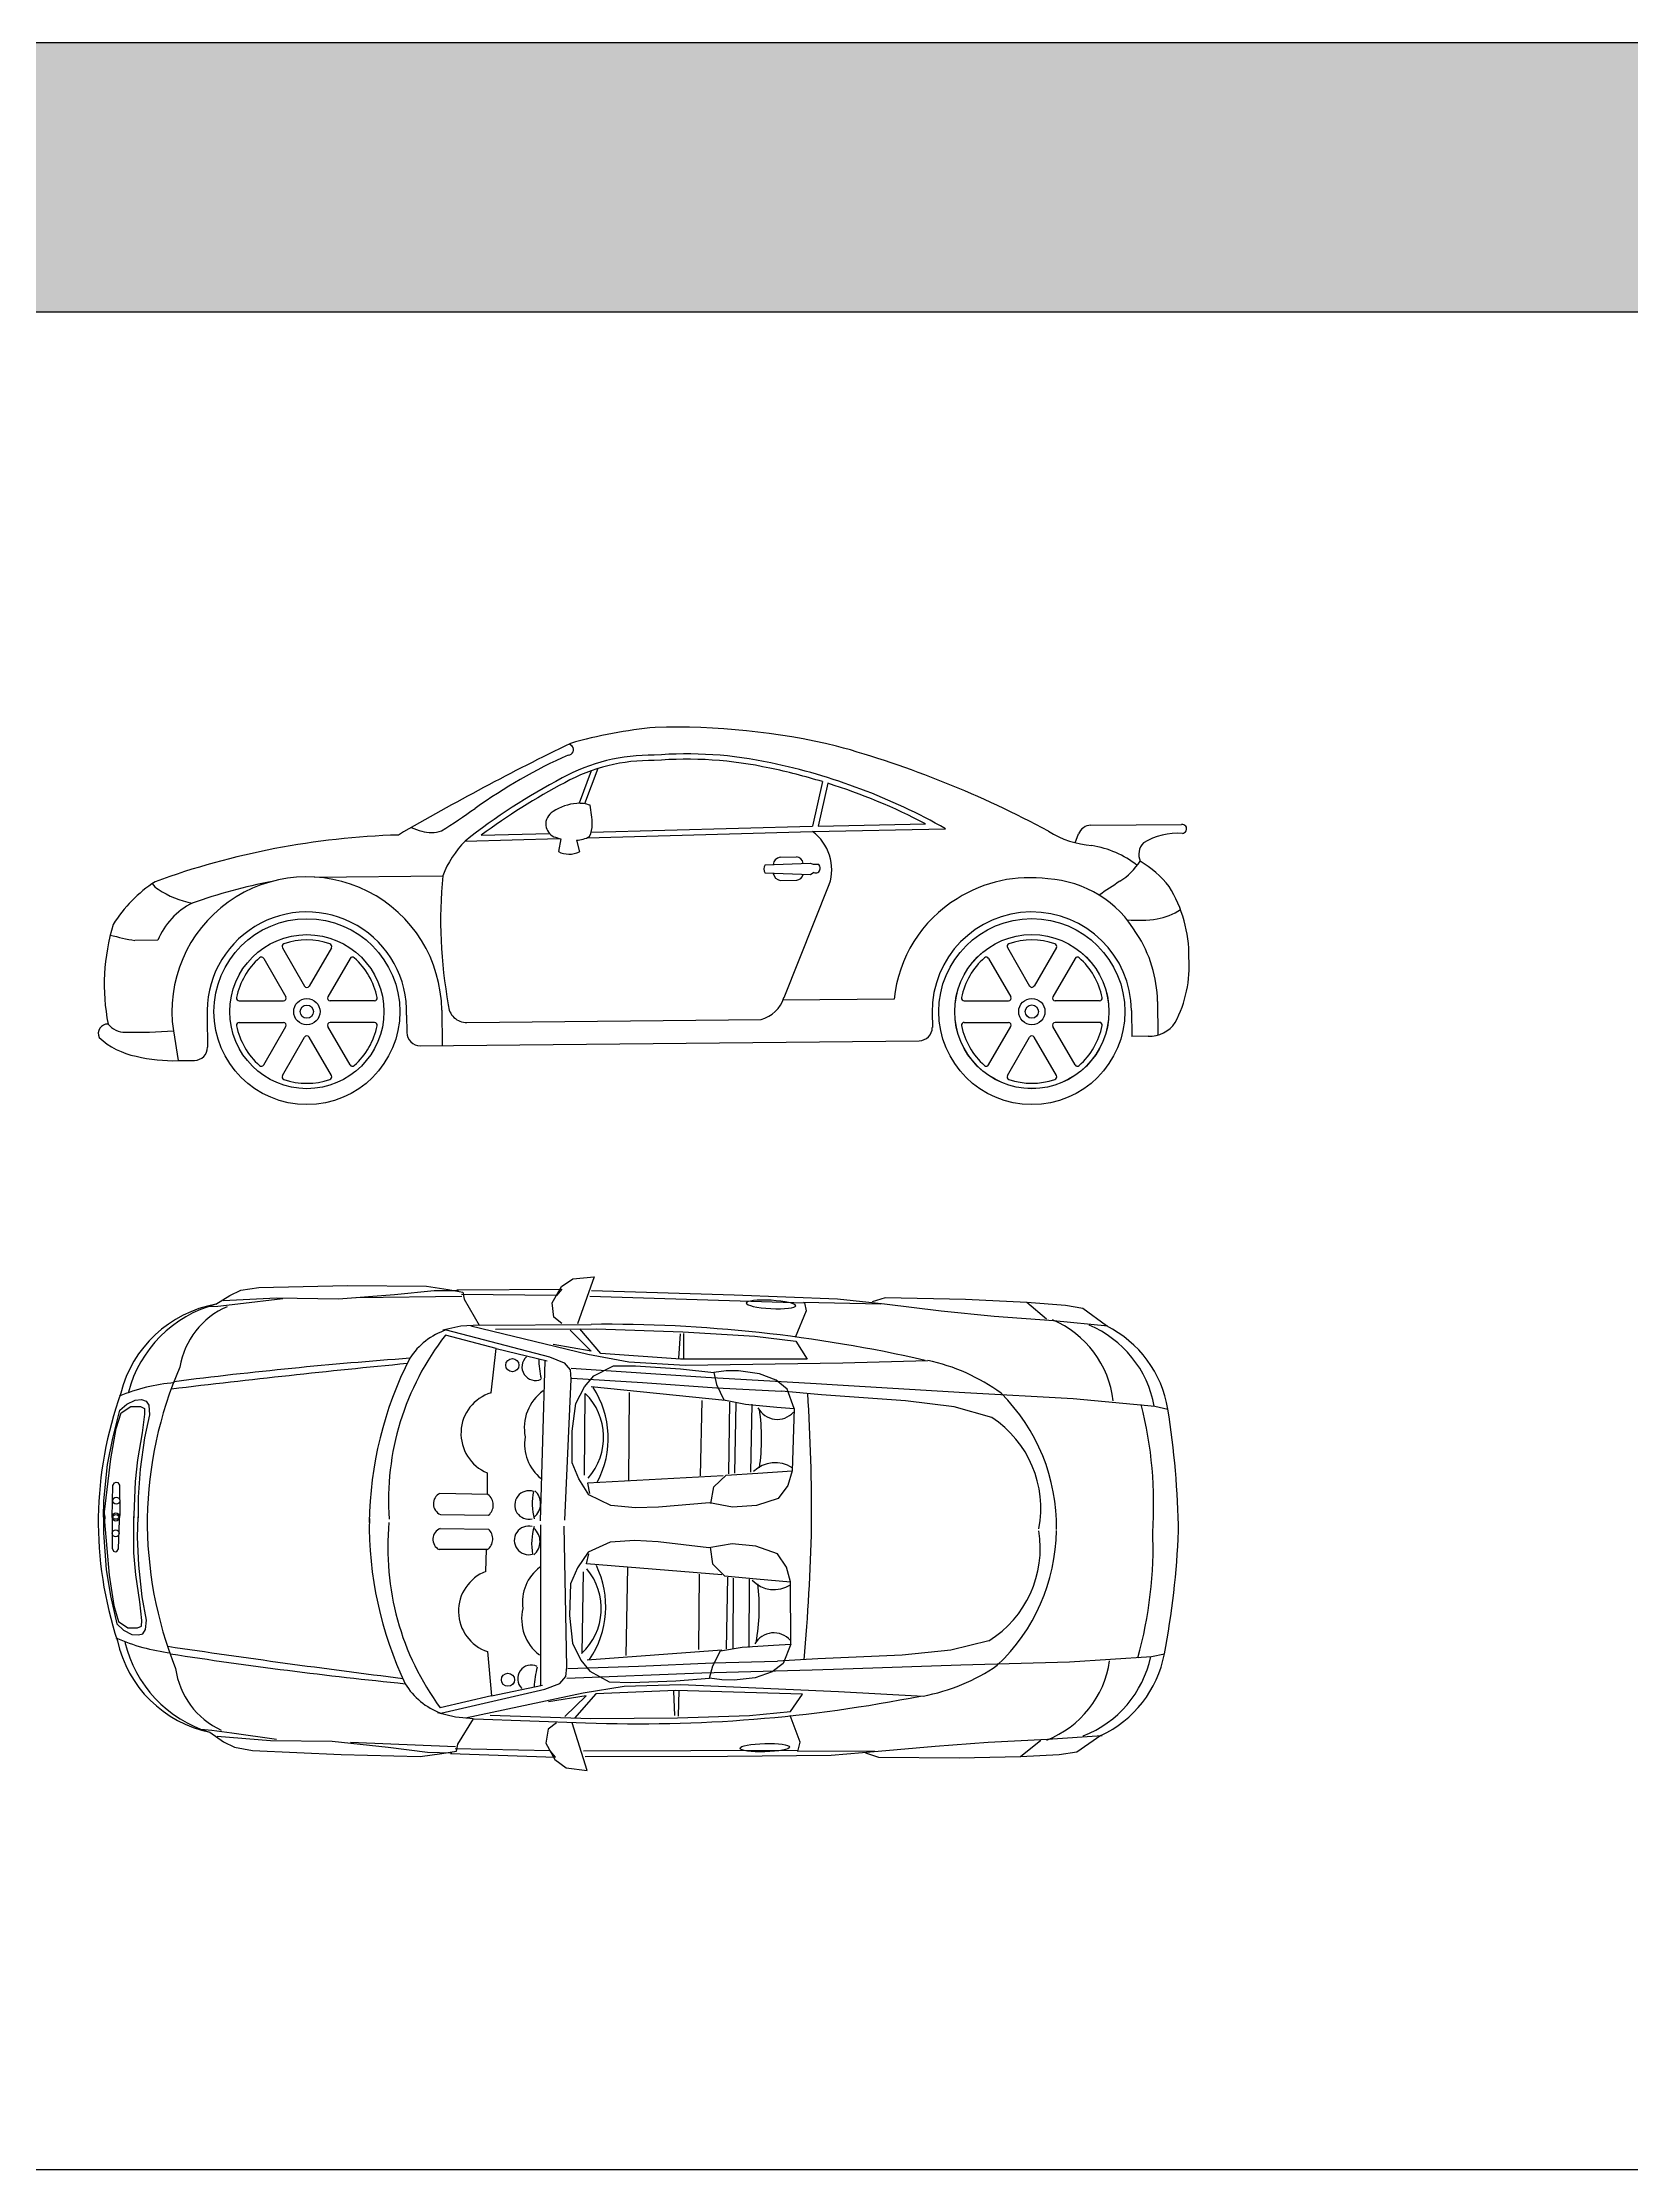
# Model space of a CAD drawing. Header units: millimetres. Extents: x 116290 to 180258, y 22146 to 121276.
# Drawn here: x 167901 to 174080, y 51699 to 59973 of the extents above; entities that cross this region are included whole.
import ezdxf

# ---------------------------------------------------------------- set-up
doc = ezdxf.new("R2010")
doc.units = ezdxf.units.MM
doc.layers.add('www.cad-blocks.net', color=7, linetype='Continuous')
doc.styles.get("Standard").update_dxf_attribs({"font": 'arial.ttf'})

# ---------------------------------------------------------------- blocks, each defined once
blk = doc.blocks.new('A$C3A0A137F')
for p, q in [((1801.6, 1882.3), (1845.6, 1912.7)), ((1845.6, 1912.7), (1928.3, 1921.1)), ((1928.3, 1921.1), (1864.1, 1737.2)), ((457.7, 1813.5), (511.5, 1848.5)), ((485.8, 1827.9), (693.4, 1838.2)), ((511.5, 1848.5), (554.4, 1869.1)), ((717.4, 1834.8), (542.4, 1814.2)), ((554.4, 1869.1), (624.8, 1879.3)), ((624.8, 1879.3), (969.6, 1886.2)), ((693.4, 1838.2), (933.6, 1834.8)), ((933.6, 1834.8), (1151.4, 1851.9)), ((969.6, 1886.2), (1276.7, 1884.5)), ((1413.9, 1843.4), (1005.6, 1838.2)), ((1151.4, 1851.9), (1305.8, 1867.4)), ((1276.7, 1884.5), (1360.7, 1870.8)), ((1305.8, 1867.4), (1400.2, 1867.4)), ((1360.7, 1870.8), (1417.3, 1860.5)), ((1394.5, 1869.7), (1803.3, 1872.7)), ((1782, 1848.3), (1412.8, 1851.4)), ((1417.3, 1860.5), (1422.5, 1833.1)), ((1422.5, 1833.1), (1480.8, 1732)), ((1764.5, 1819.9), (1801.6, 1882.3)), ((1803.3, 1872.7), (1782, 1848.3)), ((1911.4, 1845.2), (2746.1, 1819.9)), ((1918.2, 1867.1), (2472.4, 1850.2)), ((2472.4, 1850.2), (2874.5, 1835.1)), ((2741.9, 1822.2), (3043.4, 1815.6)), ((2874.5, 1835.1), (3056.8, 1815)), ((3059.7, 1838.6), (3009.6, 1823.8)), ((3372.2, 1832.7), (3059.7, 1838.6)), ((3611, 1820.9), (3372.2, 1832.7)), ((3761.3, 1809.1), (3611, 1820.9)), ((3687.6, 1756.1), (3611, 1820.9)), ((465.2, 1805.7), (422.3, 1803.9)), ((542.4, 1814.2), (465.2, 1805.7)), ((1771.2, 1764.2), (1764.5, 1819.9)), ((1803.3, 1738.9), (1771.2, 1764.2)), ((2752.9, 1787.8), (2710.6, 1684.8)), ((2746.1, 1819.9), (2752.9, 1787.8)), ((3056.8, 1815), (3277.9, 1788.5)), ((3277.9, 1788.5), (3484.2, 1767.9)), ((3484.2, 1767.9), (3714.1, 1750.2)), ((3714.1, 1750.2), (3926.4, 1729.6)), ((3829.1, 1797.3), (3761.3, 1809.1)), ((3920.5, 1729.6), (3829.1, 1797.3)), ((1410.5, 1728.5), (1340.1, 1713.1)), ((1547.8, 1641.7), (1349.9, 1693.2)), ((1353.1, 1714), (1755, 1609.3)), ((1480.8, 1732), (1410.5, 1728.5)), ((1449.4, 1729.5), (1904, 1619.7)), ((1483, 1732.5), (1916.2, 1735.6)), ((1544.8, 1716.9), (1936.8, 1718.6)), ((1916.5, 1630.8), (1769.5, 1657.8)), ((1835.4, 1713.5), (1916.5, 1630.8)), ((1953.7, 1622.4), (1872.6, 1718.6)), ((1936.8, 1718.6), (2273, 1706.8)), ((2262.9, 1698.3), (2256.1, 1603.8)), ((2273, 1706.8), (2553.5, 1689.9)), ((2276.4, 1700), (2276.4, 1600.5)), ((2553.5, 1689.9), (2712.3, 1669.7)), ((2712.3, 1669.7), (2756.2, 1600.5)), ((1527.8, 1469.6), (1547.8, 1641.7)), ((1547.8, 1641.7), (1745, 1594.3)), ((1720, 970.9), (1737.5, 1594.3)), ((1755, 1609.3), (1811.8, 1585.3)), ((1811.8, 1585.3), (1835.4, 1558.3)), ((1904, 1619.7), (2062.7, 1589.3)), ((1927.7, 1534.8), (2003.9, 1574.3)), ((2264.6, 1600.5), (1953.7, 1622.4)), ((2003.9, 1574.3), (2088.6, 1574.3)), ((2062.7, 1589.3), (2282.4, 1577.1)), ((2088.6, 1574.3), (2263.5, 1563)), ((2756.2, 1600.5), (2264.6, 1600.5)), ((2282.4, 1577.1), (2895.7, 1586.2)), ((2895.7, 1586.2), (3225.3, 1595.4)), ((1837.4, 1522), (1812.4, 973.4)), ((1835.4, 1558.3), (1837.4, 1522)), ((1838.8, 1565), (2362.6, 1529.6)), ((1842.2, 1526.2), (2115.9, 1509.3)), ((1857.2, 1427.7), (1891, 1492.6)), ((1891, 1492.6), (1927.7, 1534.8)), ((2438.4, 1439), (1916.4, 1492.6)), ((2115.9, 1509.3), (2404.8, 1489.1)), ((2263.5, 1563), (2393.3, 1548.9)), ((2362.6, 1529.6), (2791.7, 1505.9)), ((2441.3, 1554.6), (2393.3, 1548.9)), ((2393.3, 1548.9), (2404.6, 1501)), ((2404.6, 1501), (2432.8, 1441.8)), ((2489.2, 1554.6), (2441.3, 1554.6)), ((2571.1, 1543.3), (2489.2, 1554.6)), ((2636, 1517.9), (2571.1, 1543.3)), ((2678.3, 1484.1), (2636, 1517.9)), ((2791.7, 1505.9), (2874.5, 1500.9)), ((2874.5, 1500.9), (3369.2, 1470.5)), ((84.4, 1402), (110.7, 1425.6)), ((89.7, 1392), (127.2, 1415.6)), ((110.7, 1425.6), (143.4, 1441)), ((127.2, 1415.6), (164.6, 1415.6)), ((143.4, 1441), (168.8, 1442.8)), ((164.6, 1415.6), (180.3, 1407.7)), ((168.8, 1442.8), (186.1, 1437.4)), ((180.3, 1407.7), (180.3, 1386.1)), ((186.1, 1437.4), (196.1, 1421)), ((196.1, 1421), (198.8, 1383.9)), ((1843.1, 1320.6), (1857.2, 1427.7)), ((1891, 1148.7), (1893.9, 1467.2)), ((2063.2, 1126.1), (2066, 1470)), ((2342.5, 1145.9), (2348.1, 1439)), ((2404.8, 1489.1), (2656.6, 1475.6)), ((2432.8, 1441.8), (2517.4, 1424.9)), ((2452.5, 1154.3), (2455.4, 1433.4)), ((2475.1, 1157.1), (2480.8, 1430.5)), ((2517.4, 1424.9), (2638.8, 1413.6)), ((2537.2, 1160), (2542.8, 1424.9)), ((2638.8, 1413.6), (2706.5, 1408)), ((2812.1, 1461.6), (2656.6, 1475.6)), ((2706.5, 1408), (2678.3, 1484.1)), ((2706.5, 1408), (2698, 1165.6)), ((3139.3, 1438.1), (2812.1, 1461.6)), ((3328, 1414.5), (3139.3, 1438.1)), ((3475.4, 1373.3), (3328, 1414.5)), ((3369.2, 1470.5), (3790.8, 1446.9)), ((3790.8, 1446.9), (4109.1, 1417.5)), ((4109.1, 1417.5), (4159.3, 1405.7)), ((48.4, 1212.9), (70, 1331)), ((56.3, 1293.2), (84.4, 1402)), ((70, 1331), (89.7, 1392)), ((180.3, 1386.1), (170.5, 1313.3)), ((198.8, 1383.9), (179.7, 1294.1)), ((36.3, 1191), (56.3, 1293.2)), ((170.5, 1313.3), (152.8, 1209)), ((179.7, 1294.1), (163.4, 1171.7)), ((1843.1, 1196.6), (1843.1, 1320.6)), ((21.7, 1049.6), (36.3, 1191)), ((24.7, 1006.3), (48.4, 1212.9)), ((152.8, 1209), (142.9, 1124.3)), ((163.4, 1171.7), (155.2, 1062.9)), ((1868.5, 1134.6), (1843.1, 1196.6)), ((2565.4, 1157.1), (2698, 1165.6)), ((2698, 1165.6), (2681.1, 1109.2)), ((54.6, 984.7), (57.2, 1108.5)), ((57.2, 1108.5), (62.6, 1119.4)), ((62.6, 1119.4), (69.9, 1122.1)), ((69.9, 1122.1), (76.3, 1120.3)), ((76.3, 1120.3), (82.6, 1110.3)), ((82.6, 1110.3), (83.5, 998.8)), ((142.9, 1124.3), (139, 994.5)), ((1515.4, 1073.2), (1328.1, 1078.2)), ((1512.9, 1158), (1512.9, 1073.2)), ((1908, 1072.6), (1868.5, 1134.6)), ((2430, 1145.9), (1902.3, 1117.7)), ((1902.3, 1117.7), (1910.8, 1078.2)), ((2382, 1038.8), (2393.3, 1103.6)), ((2393.3, 1103.6), (2441.3, 1148.7)), ((2441.3, 1148.7), (2565.4, 1157.1)), ((2681.1, 1109.2), (2644.4, 1058.5)), ((20.9, 985.4), (21.7, 1049.6)), ((25.4, 985.3), (24.7, 1006.3)), ((83.5, 998.8), (82.8, 984.2)), ((139, 994.5), (138.6, 983.1)), ((155.2, 1062.9), (155.6, 982.8)), ((1330.6, 995.9), (1517.8, 993.4)), ((1992.6, 1030.3), (1908, 1072.6)), ((2088.6, 1021.8), (1992.6, 1030.3)), ((2178.8, 1024.7), (2088.6, 1021.8)), ((2376.4, 1041.6), (2178.8, 1024.7)), ((2466.7, 1024.7), (2376.4, 1041.6)), ((2559.8, 1030.3), (2466.7, 1024.7)), ((2644.4, 1058.5), (2559.8, 1030.3)), ((20.9, 988.5), (20, 924.3)), ((20, 924.3), (30.6, 782.5)), ((25.4, 988.4), (24.2, 967.5)), ((24.2, 967.5), (42.1, 760.3)), ((54.7, 988.2), (53.8, 864.4)), ((79.1, 861.8), (83.2, 973.3)), ((83.2, 973.3), (82.8, 987.9)), ((138.7, 976.1), (138.7, 987.5)), ((139, 846.2), (138.7, 976.1)), ((153.1, 907.3), (155.7, 987.3)), ((1329.9, 941.5), (1517.1, 938.8)), ((1719.8, 955.6), (1719.9, 332)), ((1821.8, 401.5), (1812.1, 950.6)), ((53.8, 864.4), (58.9, 853.3)), ((58.9, 853.3), (66.1, 850.4)), ((66.1, 850.4), (72.5, 852)), ((72.5, 852), (79.1, 861.8)), ((146.5, 761.3), (139, 846.2)), ((158.2, 798.3), (153.1, 907.3)), ((1512.4, 859.1), (1325.1, 859.4)), ((1507.5, 774.5), (1509.9, 859.2)), ((1904.9, 848.8), (1863.6, 787.9)), ((1898, 803.9), (1907.5, 843.1)), ((1990.7, 888.7), (1904.9, 848.8)), ((2086.8, 894.5), (1990.7, 888.7)), ((2177, 889.2), (2086.8, 894.5)), ((2373.9, 866.8), (2177, 889.2)), ((2464.7, 881.1), (2373.9, 866.8)), ((2379.6, 869.4), (2389.1, 804.3)), ((2557.6, 872.9), (2464.7, 881.1)), ((2641.4, 842.4), (2557.6, 872.9)), ((2676.7, 790.7), (2641.4, 842.4)), ((30.6, 782.5), (47.7, 679.8)), ((42.1, 760.3), (60.4, 641.7)), ((161.4, 656.6), (146.5, 761.3)), ((171.1, 675.5), (158.2, 798.3)), ((1863.6, 787.9), (1836.5, 726.6)), ((1885.8, 773.2), (1879.8, 454.7)), ((2424.6, 761), (1898, 803.9)), ((2058.5, 790.9), (2051.7, 447.1)), ((2337.2, 763.4), (2334.7, 470.3)), ((2389.1, 804.3), (2435.8, 757.9)), ((2435.8, 757.9), (2559.7, 746)), ((2446.9, 751.9), (2442, 472.9)), ((2469.4, 748.5), (2467.5, 475)), ((2559.7, 746), (2692, 733.8)), ((2692, 733.8), (2676.7, 790.7)), ((47.7, 679.8), (72.8, 570.3)), ((187.7, 585.2), (171.1, 675.5)), ((1836.5, 726.6), (1833.1, 602.7)), ((2531.4, 743.9), (2529.7, 478.9)), ((2693.7, 491.3), (2692, 733.8)), ((60.4, 641.7), (78.4, 580.1)), ((78.4, 580.1), (115.2, 555.5)), ((169.2, 583.5), (161.4, 656.6)), ((168.6, 561.9), (169.2, 583.5)), ((183.9, 548.1), (187.7, 585.2)), ((1833.1, 602.7), (1844.2, 495.2)), ((72.8, 570.3), (98.5, 546)), ((98.5, 546), (130.7, 529.6)), ((115.2, 555.5), (152.6, 554.4)), ((130.7, 529.6), (156.1, 527.1)), ((152.6, 554.4), (168.6, 561.9)), ((156.1, 527.1), (173.5, 532.1)), ((173.5, 532.1), (183.9, 548.1)), ((3463.3, 504.6), (3314.8, 467.5)), ((1513.8, 462.5), (1529, 289.9)), ((1844.2, 495.2), (1876.2, 429.5)), ((1876.2, 429.5), (1911.7, 386.2)), ((2424.9, 467.8), (1901.6, 428.7)), ((2100.5, 406.4), (2389.9, 418.7)), ((2389.3, 406.7), (2419.2, 465.1)), ((2389.9, 418.7), (2641.9, 425.1)), ((2419.2, 465.1), (2504.3, 479.6)), ((2504.3, 479.6), (2625.9, 487.5)), ((2663.4, 416), (2620.2, 383.4)), ((2625.9, 487.5), (2693.7, 491.3)), ((2797.8, 434.7), (2641.9, 425.1)), ((2693.7, 491.3), (2663.4, 416)), ((3125.6, 449.2), (2797.8, 434.7)), ((3314.8, 467.5), (3125.6, 449.2)), ((3354.5, 410.4), (3776.5, 422.2)), ((3776.5, 422.2), (4095.6, 442.8)), ((4095.6, 442.8), (4146, 453.2)), ((1529, 289.9), (1727.4, 331.8)), ((1737, 316.6), (1794.4, 339)), ((1794.4, 339), (1818.8, 365.3)), ((1818.8, 365.3), (1821.8, 401.5)), ((1822, 358.5), (2346.6, 379.3)), ((1826.5, 397.2), (2100.5, 406.4)), ((1911.7, 386.2), (1986.8, 344.6)), ((1986.8, 344.6), (2071.4, 342.3)), ((2045.2, 328), (2265.1, 334.1)), ((2071.4, 342.3), (2246.6, 348.7)), ((2246.6, 348.7), (2376.7, 359.1)), ((2265.1, 334.1), (2877.9, 307.9)), ((2346.6, 379.3), (2776.2, 391)), ((2376.7, 359.1), (2389.3, 406.7)), ((2424.5, 352.2), (2376.7, 359.1)), ((2472.5, 350.8), (2424.5, 352.2)), ((2554.6, 359.8), (2472.5, 350.8)), ((2620.2, 383.4), (2554.6, 359.8)), ((2776.2, 391), (2859.1, 393.8)), ((2859.1, 393.8), (3354.5, 410.4)), ((1529, 289.9), (1329.7, 243.9)), ((1332.4, 223), (1737, 316.6)), ((1428.2, 204.9), (1885.7, 302)), ((1897.9, 290.5), (1750.2, 267.6)), ((1814.5, 210.1), (1897.9, 290.5)), ((1935.3, 297.9), (1851.5, 204)), ((1885.7, 302), (2045.2, 328)), ((2246.6, 311.2), (1935.3, 297.9)), ((2242.2, 213.4), (2238.1, 308.1)), ((2738.1, 297.5), (2246.6, 311.2)), ((2255.7, 211.3), (2258.4, 310.9)), ((2692.3, 229.6), (2738.1, 297.5)), ((2877.9, 307.9), (3207.1, 289.6)), ((1389.3, 206.9), (1319.4, 224.3)), ((1459.5, 201.5), (1389.3, 206.9)), ((1398.4, 102.1), (1459.5, 201.5)), ((1461.6, 200.9), (1894.7, 185.8)), ((1523.9, 214.8), (1915.7, 202.2)), ((1781.7, 185.7), (1748.9, 161.3)), ((1901.6, 0), (1842.5, 185.7)), ((1915.7, 202.2), (2252.1, 204.7)), ((2252.1, 204.7), (2532.9, 213.7)), ((2532.9, 213.7), (2692.3, 229.6)), ((2729.5, 110.3), (2690.2, 214.4)), ((442.3, 156.1), (399.4, 159.1)), ((434.5, 148.5), (487.4, 112)), ((519.2, 145.4), (442.3, 156.1)), ((462.2, 133.3), (669.4, 117.2)), ((487.4, 112), (529.7, 90.3)), ((693.5, 120), (519.2, 145.4)), ((529.7, 90.3), (599.7, 78)), ((669.4, 117.2), (909.6, 114)), ((909.6, 114), (1126.9, 90.8)), ((1389.5, 92.1), (981.5, 108.6)), ((1126.9, 90.8), (1280.8, 71.1)), ((1757.3, 76.8), (1388.2, 84.1)), ((1392.5, 74.8), (1398.4, 102.1)), ((1748.9, 161.3), (1740.6, 105.8)), ((1740.6, 105.8), (1776, 42.3)), ((2721.9, 78.5), (2729.5, 110.3)), ((3032.6, 74.7), (3254.3, 95)), ((3254.3, 95), (3461.1, 109.9)), ((3461.1, 109.9), (3691.5, 121.2)), ((3664.8, 116), (3586.4, 53.4)), ((3691.5, 121.2), (3904.2, 135.9)), ((3898.3, 136), (3805.1, 70.9)), ((599.7, 78), (944.2, 61.6)), ((944.2, 61.6), (1251.2, 54.8)), ((1251.2, 54.8), (1335.6, 66.1)), ((1280.8, 71.1), (1375.1, 68.5)), ((1335.6, 66.1), (1392.5, 74.8)), ((1369.4, 66.3), (1778, 51.9)), ((1778, 51.9), (1757.3, 76.8)), ((1776, 42.3), (1819.1, 10.7)), ((1819.1, 10.7), (1901.6, 0)), ((1886.8, 76.4), (2721.9, 78.5)), ((1893, 54.3), (2447.4, 55.7)), ((2447.4, 55.7), (2849.8, 59.7)), ((2717.6, 76.3), (3019.2, 74.5)), ((2849.8, 59.7), (3032.6, 74.7)), ((3034.8, 51.1), (2985.2, 67.2)), ((3347.4, 48.3), (3034.8, 51.1)), ((3586.4, 53.4), (3347.4, 48.3)), ((3737, 61), (3586.4, 53.4)), ((3805.1, 70.9), (3737, 61))]:
    blk.add_line(p, q)
for centre, radius in [((1610.2, 1576.9), 25.5), ((68, 982.8), 12.7), ((68.1, 989.8), 12.7), ((69.9, 1049.6), 13.6), ((68.1, 922.9), 13.6), ((1593.2, 353), 25.5)]:
    blk.add_circle(centre, radius)
for centre, radius, start, end in [((539.2, 1355.7), 465, 100.09808, 166.06381), ((580.7, 1350.7), 478.9, 104.8814, 165.36267), ((624.2, 1518.4), 311.1, 113.27729, 170.56971), ((3556.2, 1391.3), 393.7, 6.82081, 66.80565), ((2176.4, 1048.8), 1048, 142.05628, 183.86853), ((1439.6, 1457.2), 271, 108.61887, 147.33654), ((1970.7, -3855.3), 5591.2, 77.12921, 90.55776), ((3689.4, 1341.6), 423.7, 10.31403, 67.32559), ((3722.9, 1334), 442.2, 9.32831, 63.4628), ((4920.4, -36967.7), 38729.6, 95.51071, 96.87393), ((2456.7, -15621.9), 17270.3, 94.13491, 97.18934), ((2484.6, 951), 1430.6, 152.86424, 179.42675), ((1700.4, 1570), 52.8, 131.96016, 294.7169), ((2041.1, 1604.9), 328.5, 180.54777, 194.17257), ((3068.5, 862.6), 749.3, 53.83101, 77.92392), ((361.3, 780.5), 731.2, 95.11901, 112.46793), ((1733.7, 955.7), 1543.6, 156.57633, 179.02078), ((1614.9, 1291.8), 367.8, 332.73484, 32.55584), ((1497, 961.8), 1497.2, 160.25302, 179.0831), ((1576.2, 1311.1), 165.8, 106.97172, 247.52637), ((1835, 1332.9), 178.4, 126.0458, 191.41232), ((1724.4, 1296.3), 240.6, 318.6738, 45.24641), ((2640.5, 1451.2), 85.3, 208.25732, 317.79525), ((-4831.1, 992.3), 7605, 359.67554, 3.58248), ((2997.9, 950.6), 728.2, 358.96666, 45.22622), ((2520.5, 1036.1), 1583.6, 356.00154, 14.15338), ((1805.7, 1291), 773.8, 351.517, 8.483), ((3239.3, 1018.6), 426.1, 349.42659, 56.35389), ((903.5, 884), 3297.3, 0.72489, 9.10357), ((1827.7, 1269.1), 170, 170.33531, 231.78041), ((2631.6, 1081), 116.6, 55.28629, 135.48093), ((1348.6, 1037.6), 45.4, 116.77216, 246.70307), ((1675.3, 1032.7), 55.7, 71.90147, 282.76697), ((1920, 1037.3), 232.5, 167.99538, 194.67169), ((1653.6, 1038.1), 66.6, 308.49091, 48.71165), ((1485.5, 1032.3), 50.6, 309.68693, 53.89682), ((1497.1, 970.9), 1497.2, 179.32221, 198.15229), ((1733.9, 970.5), 1543.6, 179.38453, 201.82899), ((2484.6, 954.3), 1430.6, 178.97856, 205.54107), ((2173.8, 865.1), 1048, 174.53678, 216.34904), ((1346.7, 899.3), 45.4, 111.70225, 241.63316), ((1483.7, 900.8), 50.6, 304.50849, 48.71838), ((1673.4, 895.1), 55.7, 75.63834, 286.50384), ((1917.8, 883.7), 232.5, 163.73363, 190.40993), ((1651.5, 890.4), 66.6, 309.69366, 49.91441), ((-4829.4, 1116.6), 7605, 354.82283, 358.72978), ((3237.2, 865.7), 426.1, 302.05143, 8.97873), ((2997.7, 940.4), 728.2, 313.17909, 359.43866), ((2518.2, 868.2), 1583.6, 344.25193, 2.40377), ((906, 1065.3), 3297.3, 349.30175, 357.68043), ((1566.6, 619.6), 165.8, 110.87894, 251.43359), ((1819.1, 654.6), 170, 126.6249, 188.07), ((1715.2, 630.3), 240.6, 313.1589, 39.73152), ((1605.8, 637.8), 367.8, 325.84948, 25.67048), ((2628, 820.2), 116.6, 222.92438, 303.11902), ((1796.5, 633.3), 773.8, 349.92231, 6.88832), ((1824.7, 590.6), 178.4, 166.99299, 232.35951), ((366.9, 1183.8), 731.2, 245.93739, 263.28631), ((528.7, 603.9), 465, 192.34151, 258.30723), ((570.3, 607.8), 478.9, 193.04264, 253.52391), ((2626.6, 450), 85.3, 40.61007, 150.148), ((5974.8, 38790.5), 38729.6, 261.53139, 262.8946), ((2918, 17521.6), 17270.3, 261.21597, 264.27041), ((3543.5, 484.3), 393.7, 291.59966, 351.5845), ((3678.1, 530.3), 423.7, 291.07972, 348.09129), ((3711.8, 537), 442.2, 294.94251, 349.07701), ((609.1, 438.9), 311.1, 187.83561, 245.12803), ((1426, 477.4), 271, 211.06878, 249.78645), ((1683.6, 357.3), 52.8, 63.68842, 226.44515), ((2023.1, 312.9), 328.5, 164.23275, 177.85754), ((3070.8, 1026.4), 749.3, 280.4814, 304.5743), ((2104.7, 5773), 5591.2, 267.84756, 281.27611)]:
    blk.add_arc(centre, radius, start, end)
at = {"extrusion": (0, 0, -1)}
blk.add_ellipse((2616, 1813.1), major_axis=(-96.3, 5.1), ratio=0.166187, dxfattribs=at)
blk.add_ellipse((2592, 88.8), major_axis=(-96.4, -2.4), ratio=0.166187)
blk = doc.blocks.new('A$C1A47748D')
for p, q in [((1832.8, 1403.6), (1843.5, 1394.2)), ((1916.9, 1298.9), (1869.8, 1172.1)), ((1942.1, 1307.3), (1891.1, 1170.1)), ((2816, 1256.5), (2776.8, 1083.2)), ((2837.2, 1249.9), (2799.6, 1083.6)), ((1916.9, 1059.5), (2776.4, 1083.2)), ((2776.5, 1083.2), (2776.8, 1083.2)), ((2799.6, 1083.6), (3216.6, 1092.3)), ((3859.8, 1086.8), (4212.9, 1090.3)), ((1426.6, 1025.3), (1792.7, 1035.4)), ((1489.5, 1047.7), (1755.2, 1055)), ((1799.2, 1033.5), (1789.3, 984.2)), ((1859.2, 1029.3), (1870.9, 983.7)), ((1901.2, 1038.4), (2776.9, 1062.5)), ((2776.9, 1062.5), (3294.7, 1073.2)), ((3799.2, 1018.6), (3811.9, 1053)), ((2593.8, 932.2), (2768.9, 939.9)), ((2651.3, 962.8), (2715.1, 963.4)), ((2768.9, 939.9), (2779.4, 935.9)), ((2779.4, 935.9), (2798.5, 935.2)), ((841, 885.4), (1339.5, 890.3)), ((2769.4, 894), (2593.7, 900.9)), ((2652.2, 872.2), (2716, 872.9)), ((2666.6, 416.9), (2842.7, 856.3)), ((2782, 903.2), (2769.4, 894)), ((231.7, 639.3), (142.4, 638.4)), ((716, 610.5), (802.2, 461.3)), ((906.5, 610.5), (820.3, 461.3)), ((3535.1, 610.6), (3621.3, 461.4)), ((3725.6, 610.6), (3639.4, 461.4)), ((643.3, 568.5), (729.5, 419.3)), ((979.2, 568.5), (893, 419.3)), ((3462.4, 568.7), (3548.6, 419.5)), ((3798.3, 568.7), (3712.1, 419.5)), ((424, 340), (425.2, 224)), ((548.1, 403.6), (720.4, 403.6)), ((1074.4, 403.6), (902.1, 403.6)), ((1198.8, 347.7), (1199.5, 280.4)), ((1335.9, 366.8), (1337.2, 230.1)), ((1433.5, 319.8), (2577.2, 331.1)), ((3094.6, 410.2), (2662.5, 405.9)), ((3242.8, 357.9), (3243.4, 300.6)), ((3367.2, 403.7), (3539.5, 403.7)), ((3893.5, 403.7), (3721.2, 403.7)), ((4017.9, 365.6), (4018.9, 265)), ((4118.8, 401.1), (4120.1, 270.2)), ((292, 286.8), (311.3, 171.3)), ((548.1, 319.6), (720.4, 319.6)), ((643.3, 154.7), (729.5, 303.9)), ((716, 112.7), (802.2, 261.9)), ((906.5, 112.7), (820.3, 261.9)), ((979.2, 154.7), (893, 303.9)), ((1074.4, 319.6), (902.1, 319.6)), ((1251.7, 229.2), (3192.2, 248.5)), ((3367.2, 319.8), (3539.5, 319.8)), ((3462.4, 154.9), (3548.6, 304)), ((3535.1, 112.9), (3621.3, 262.1)), ((3725.6, 112.9), (3639.4, 262.1)), ((3798.3, 154.9), (3712.1, 304)), ((3893.5, 319.8), (3721.2, 319.8)), ((4083.2, 265.7), (4018.9, 265)), ((311.3, 171.3), (374, 171.9))]:
    blk.add_line(p, q)
for centre, radius in [((811.2, 361.6), 361.6), ((3630.3, 361.8), 361.8), ((811.2, 361.6), 299.6), ((3630.3, 361.8), 299.8), ((3630.3, 361.8), 299.6), ((811.2, 361.6), 51.1), ((811.2, 361.6), 25.8), ((3630.3, 361.8), 51.1), ((3630.3, 361.8), 25.8)]:
    blk.add_circle(centre, radius)
for centre, radius, start, end in [((2340.9, -364.1), 1839.9, 95.4651, 105.92975), ((2242.8, -1247.1), 2715.6, 76.62482, 91.62625), ((6198.5, -7590.2), 9997.4, 115.87219, 120.21704), ((2713.7, -606.4), 2157, 114.26396, 125.36772), ((2147.3, 649.3), 709.9, 88.86791, 118.92595), ((2147.3, 649.3), 689.2, 88.77926, 118.94382), ((1827.7, 1380.7), 20.7, 268.97133, 40.50149), ((2289, -160.9), 1525.3, 77.64331, 94.80123), ((2289, -160.9), 1504.7, 77.63908, 94.84216), ((2138.4, -966.9), 2345.1, 60.4559, 78.26141), ((1826, -2393.2), 3929.5, 61.59471, 74.57794), ((2937.4, -885.7), 2436.1, 117.72708, 128.33042), ((2937.4, -885.7), 2415.4, 117.72193, 126.82856), ((2138.4, -966.9), 2324.4, 73.05133, 78.26416), ((2138.4, -966.9), 2324.4, 62.36307, 72.50225), ((1876.1, 975.6), 196.9, 94.53917, 123.15314), ((1867.5, 1029.6), 142.5, 71.71241, 92.8153), ((1517.7, 1081.2), 403.3, 1.17821, 11.98074), ((1362.7, 1435), 385.7, 247.83022, 254.19865), ((231.4, 2846.5), 2095.6, 301.75945, 306.06831), ((1797.4, 1090.9), 57.4, 120.34497, 185.38357), ((1800, 1095.9), 60.7, 189.8586, 242.08005), ((1821.7, 1087.4), 99.2, 333.83519, 1.17821), ((3860.3, 1035.2), 51.6, 90.56774, 159.76902), ((4214.6, 1072.8), 17.6, 273.82709, 95.78504), ((1255.8, -1968.7), 3018.7, 91.68528, 110.05062), ((1294.8, 1194.9), 136.2, 254.19865, 286.93683), ((1714.6, 743.8), 402.7, 135.66227, 158.66394), ((1894.8, 1381.3), 360.7, 250.02671, 254.62929), ((1861.4, 1120.7), 91.5, 268.61986, 302.63936), ((2668.7, 914.4), 183.5, 341.52313, 53.83262), ((3896.1, 1387.2), 381.1, 238.21395, 265.08839), ((3803.1, 627.9), 384.4, 51.95559, 80.96534), ((4113, 973.4), 66.7, 137.26809, 203.24841), ((4200.9, 784), 271.6, 86.85405, 120.25911), ((1830.6, 1065.7), 91.4, 243.11697, 296.1656), ((2612.2, 916.5), 24.2, 139.44361, 220.0305), ((2656, 931.5), 31.6, 98.58893, 176.2599), ((2712.8, 935.2), 28.3, 6.96404, 85.33014), ((2790, 918), 16.8, 241.47961, 358.44769), ((2792.5, 921.5), 14.9, 344.37193, 66.33382), ((3825.2, 1096.7), 271.5, 302.91775, 326.54222), ((3829.1, 579.5), 429.7, 38.68588, 58.79652), ((518.8, 412.1), 543.9, 123.21871, 147.89041), ((254.7, 883.2), 50.2, 207.56316, 244.20829), ((428.6, 1129.5), 351.1, 236.12071, 259.67466), ((811.2, 361.6), 524.6, 0.56774, 188.20161), ((1086.9, -1254.9), 2162.8, 100.95796, 109.47844), ((3171.7, 718), 1840.3, 174.62714, 190.32991), ((2656.3, 903.6), 31.6, 187.05424, 262.54654), ((2713.2, 901), 28.3, 275.80533, 348.0841), ((3620.9, 358.9), 523.9, 82.0915, 122.45845), ((3667.8, 451), 427.6, 30.10306, 86.61365), ((6667.1, -3263), 4932.7, 123.1077, 124.23418), ((3724.8, 576.9), 516.6, 359.45232, 31.65958), ((494.7, 530.3), 284.7, 116.95365, 157.49219), ((811.2, 361.6), 387.8, 357.94369, 183.19179), ((3611.4, 358.4), 519.3, 121.53642, 174.27642), ((3630.3, 361.8), 387.6, 0.56774, 180.56774), ((4066.6, 984.7), 267.1, 280.99524, 302.09876), ((834.4, 466.5), 811, 163.18138, 190.88627), ((4039.2, 1296), 578.9, 266.25501, 277.77396), ((3631.7, 396.2), 487.2, 0.56774, 33.5537), ((304, 1590.7), 965.9, 254.55317, 260.37107), ((725.1, 615.7), 10.5, 108.72446, 210), ((811.2, 361.6), 278.8, 71.27554, 108.72446), ((897.4, 615.7), 10.5, 330, 71.27554), ((3544.2, 615.9), 10.5, 108.72446, 210), ((3630.3, 361.8), 278.8, 71.27554, 108.72446), ((3716.5, 615.9), 10.5, 330, 71.27554), ((811.2, 361.6), 278.8, 131.27554, 168.72446), ((634.2, 563.3), 10.5, 30, 131.27554), ((988.3, 563.3), 10.5, 48.72446, 150), ((811.2, 361.6), 278.8, 11.27554, 48.72446), ((3630.3, 361.8), 278.8, 131.27554, 168.72446), ((3453.3, 563.4), 10.5, 30, 131.27554), ((3807.4, 563.4), 10.5, 48.72446, 150), ((3630.3, 361.8), 278.8, 11.27554, 48.72446), ((3767.4, 540.2), 475, 332.29118, 3.83809), ((548.1, 414.1), 10.5, 168.72446, 270), ((720.4, 414.1), 10.5, 270, 30), ((811.2, 466.5), 10.5, 210, 330), ((902.1, 414.1), 10.5, 150, 270), ((1074.4, 414.1), 10.5, 270, 11.27554), ((2543.3, 455.9), 129.3, 285.21024, 342.42751), ((3367.2, 414.2), 10.5, 168.72446, 270), ((3539.5, 414.2), 10.5, 270, 30), ((3630.3, 466.7), 10.5, 210, 330), ((3721.2, 414.2), 10.5, 150, 270), ((3893.5, 414.2), 10.5, 270, 11.27554), ((1431.5, 390), 70.3, 181.6592, 271.66445), ((36.7, 276.5), 36.8, 87.99394, 204.10807), ((201.1, 473.1), 289.9, 226.89445, 259.31374), ((106.5, 370.7), 89.4, 219.92624, 269.36291), ((131.4, 2604), 2322.8, 269.36291, 273.96527), ((548.1, 309.1), 10.5, 90, 191.27554), ((811.2, 361.6), 278.8, 191.27554, 228.72446), ((720.4, 309.1), 10.5, 330, 90), ((811.2, 256.7), 10.5, 30, 150), ((902.1, 309.1), 10.5, 90, 210), ((811.2, 361.6), 278.8, 311.27554, 348.72446), ((1074.4, 309.1), 10.5, 348.72446, 90), ((1251.2, 280.9), 51.6, 180.56774, 270.56774), ((3191.7, 300.1), 51.6, 270.56774, 0.56774), ((3367.2, 309.3), 10.5, 90, 191.27554), ((3630.3, 361.8), 278.8, 191.27554, 228.72446), ((3539.5, 309.3), 10.5, 330, 90), ((3630.3, 256.8), 10.5, 30, 150), ((3721.2, 309.3), 10.5, 90, 210), ((3630.3, 361.8), 278.8, 311.27554, 348.72446), ((3893.5, 309.3), 10.5, 348.72446, 90), ((4087, 387.4), 121.8, 268.22664, 326.01722), ((289.2, 755.9), 585, 255.97033, 272.15982), ((373.5, 223.5), 51.6, 270.56774, 0.56774), ((634.2, 160), 10.5, 228.72446, 330), ((725.1, 107.5), 10.5, 150, 251.27554), ((811.2, 361.6), 278.8, 251.27554, 288.72446), ((897.4, 107.5), 10.5, 288.72446, 30), ((988.3, 160), 10.5, 210, 311.27554), ((3453.3, 160.1), 10.5, 228.72446, 330), ((3544.2, 107.6), 10.5, 150, 251.27554), ((3630.3, 361.8), 278.8, 251.27554, 288.72446), ((3716.5, 107.6), 10.5, 288.72446, 30), ((3807.4, 160.1), 10.5, 210, 311.27554)]:
    blk.add_arc(centre, radius, start, end)
at = {"text_generation_flag": 4}
blk.add_text('cadcoaching.co.uk', height=0.105, rotation=181.07599, dxfattribs=at).set_placement((3215.1, 1092.4))
blk = doc.blocks.new('FORMAT')
at = {"true_color": 0x546d8e}
h = blk.add_hatch(color=155, dxfattribs=at)
h.set_gradient(color1=(68, 68, 68), color2=(84, 109, 142), tint=1)
h.paths.add_polyline_path([(120018.9, 59973.1), (120018.9, 58925.2), (180258.2, 58925.2), (180258.2, 59973.1)])
at = {"color": 155, "true_color": 0x546d8e}
for p, q in [((120018.9, 59973.1), (180258.2, 59973.1)), ((120018.9, 58925.2), (180258.2, 58925.2)), ((120018.9, 51698.6), (180258.2, 51698.6))]:
    blk.add_line(p, q, dxfattribs=at)

msp = doc.modelspace()

# ---------------------------------------------------------------- block references
for name, p in [('A$C1A47748D', (168117.8, 55841.3)), ('A$C3A0A137F', (168117.8, 53250.8))]:
    msp.add_blockref(name, p)
at = {"layer": 'www.cad-blocks.net'}
msp.add_blockref('FORMAT', (0, 0), dxfattribs=at)

doc.saveas('drawing.dxf')
